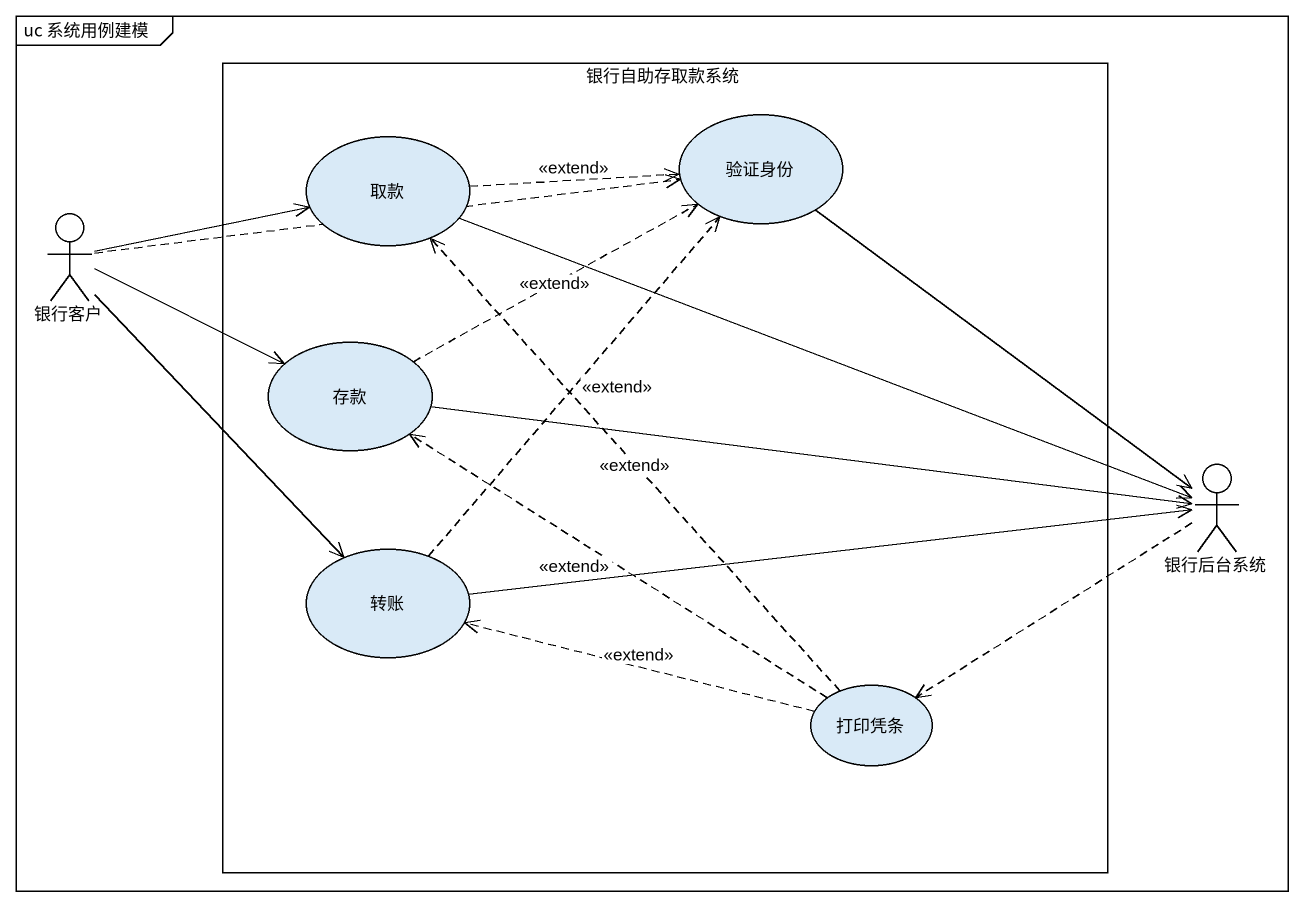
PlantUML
@startuml
mainframe uc 系统用例建模
rectangle 银行自助存取款系统 {
  usecase 取款
  usecase 验证身份
  usecase 存款
  usecase 转账
  usecase 打印凭条
}
actor 银行客户
actor 银行后台系统
取款 .right.> 验证身份 : <<extend>>
取款 -right-> 银行后台系统
验证身份 --> 银行后台系统
银行客户 -right-> 取款
银行客户 .right.> 验证身份
银行客户 -right-> 存款
银行客户 --> 转账
存款 .right.> 验证身份 : <<extend>>
存款 -right-> 银行后台系统
银行后台系统 .left.> 打印凭条
转账 .up.> 验证身份 : <<extend>>
转账 -right-> 银行后台系统
打印凭条 .up.> 取款 : <<extend>>
打印凭条 .up.> 存款 : <<extend>>
打印凭条 .left.> 转账 : <<extend>>
@enduml
